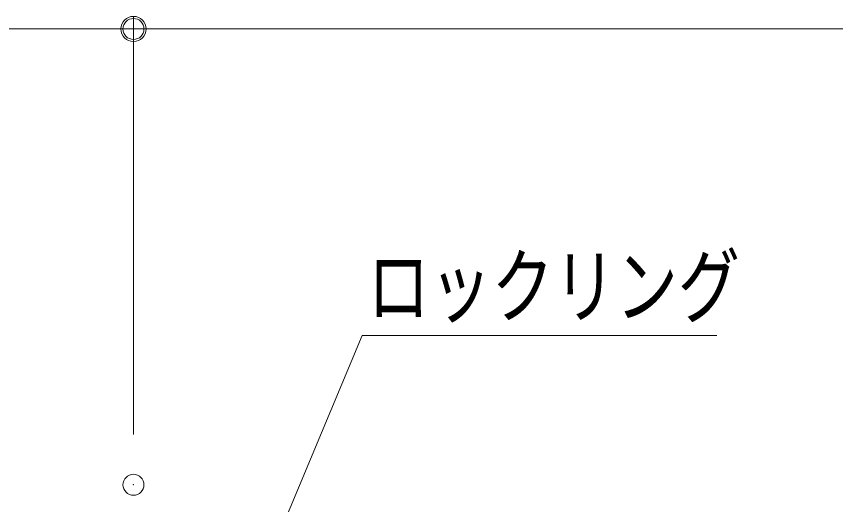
# Model space of a CAD drawing. Units: millimetres, scale not verified. Extents: x -600 to 600, y -416 to 415.
# Drawn here: x -32.2 to 65.3, y -243.1 to -184.9 of the extents above; entities that cross this region are included whole.
import ezdxf
from ezdxf.enums import TextEntityAlignment as Align

# ---------------------------------------------------------------- set-up
doc = ezdxf.new("R2010")
doc.units = ezdxf.units.MM
doc.header["$LTSCALE"] = 5
doc.header["$PDMODE"] = 32
doc.header["$PDSIZE"] = 2.5
for name, color, linetype, lineweight in [('0-6_0', 3, 'Continuous', 9), ('0-7_DEFPOINTS', 7, 'Continuous', 9), ('0-8_一般寸法', 1, 'Continuous', 9), ('1-3_6文字', 2, 'Continuous', 9)]:
    doc.layers.add(name, color=color, linetype=linetype, lineweight=lineweight)
doc.styles.add('ＭＳ ゴシック', font='')
doc.styles.get('ＭＳ ゴシック').set_extended_font_data('MS Gothic')

# ---------------------------------------------------------------- blocks, each defined once
blk = doc.blocks.new('_ORIGIN')
at = {"layer": '0-6_0', "color": 1}
blk.add_line((0, 0), (-5, 0), dxfattribs=at)
blk.add_circle((0, 0), 2.5, dxfattribs=at)
blk = doc.blocks.new('MLeader2')
at = {"layer": '1-3_6文字', "color": 1}
blk.add_line((10.014, -222.948), (51.167, -222.948), dxfattribs=at)
at = {"layer": '1-3_6文字'}
blk.add_line((-6.844, -260.67), (-3.371, -252.367), dxfattribs=at)
at = {"layer": '1-3_6文字', "color": 1}
blk.add_lwpolyline([(-3.371, -252.367), (8.934, -222.948), (10.014, -222.948)], dxfattribs=at)
at = {"layer": '1-3_6文字'}
blk.add_lwpolyline([(-1.987, -252.946), (-6.844, -260.67), (-4.755, -251.788)], dxfattribs=at)
at = {"layer": '1-3_6文字', "style": 'ＭＳ ゴシック', "width": 0.75}
blk.add_text('ロックリング', height=7.221, dxfattribs=at).set_placement((9.588, -222.836), align=Align.BOTTOM_LEFT)

msp = doc.modelspace()

# ---------------------------------------------------------------- linework, layer by layer
at = {"layer": '0-7_DEFPOINTS'}
for p in [(-18.288, -186.429), (-18.288, -240.71)]:
    msp.add_point(p, dxfattribs=at)
at = {"layer": '0-8_一般寸法'}
for p, q in [((-18.288, -234.71), (-18.288, -184.929)), ((-18.288, -234.71), (-18.288, -184.929)), ((-269.635, -186.429), (-21.288, -186.429)), ((309.365, -186.429), (-15.288, -186.429))]:
    msp.add_line(p, q, dxfattribs=at)

# ---------------------------------------------------------------- block references
at = {"layer": '0-8_一般寸法', "xscale": 0.6, "yscale": 0.6}
msp.add_blockref('_ORIGIN', (-18.288, -186.429), dxfattribs=at)
at = {"layer": '0-8_一般寸法', "xscale": 0.6, "yscale": 0.6, "rotation": 180}
msp.add_blockref('_ORIGIN', (-18.288, -186.429), dxfattribs=at)
at = {"layer": '1-3_6文字'}
msp.add_blockref('MLeader2', (0, 0), dxfattribs=at)

doc.saveas('drawing.dxf')
